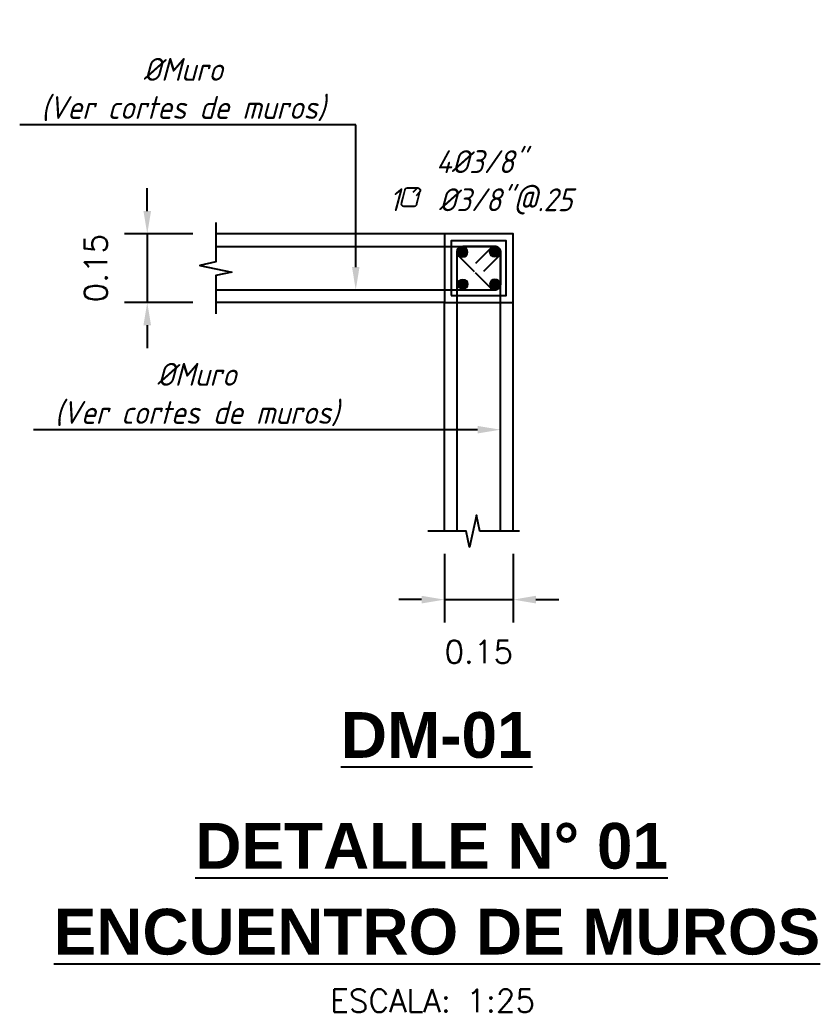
# Model space of a CAD drawing. Header units: metres. Extents: x -90 to 2507, y -28 to 972.
# Drawn here: x -52.824 to -51.074, y -13.132 to -10.962 of the extents above; entities that cross this region are included whole.
import ezdxf
from ezdxf import colors
from ezdxf.entities.mleader import LeaderData, LeaderLine
from ezdxf.math import Vec2, Vec3

# ---------------------------------------------------------------- set-up
doc = ezdxf.new("R2010")
doc.units = ezdxf.units.M
doc.linetypes.add('HIDDEN', pattern=[9.525, 6.35, -3.175])
doc.layers.add('C - SECCIONES - REFUERZOS', color=8, linetype='Continuous', lineweight=20)
doc.layers.add('C - SECCIONES - TEXTOS GENERALES', color=1, linetype='Continuous', lineweight=9)
for name, color, linetype in [('C-CASCO-01', 1, 'Continuous'), ('C-FIERRO-04', 4, 'Continuous'), ('G-acotado', 8, 'Continuous'), ('G-textos-notas', 7, 'Continuous'), ('G-textos-titulos', 4, 'Continuous')]:
    doc.layers.add(name, color=color, linetype=linetype)
doc.styles.add('01COTAS', font='romans.shx')
doc.styles.add('25-NOTAS', font='romans.shx', dxfattribs={"height": 0.05})
doc.styles.add('25-TITULO', font='arialbd.ttf', dxfattribs={"height": 0.1})
doc.styles.add('PRISMA-TEXTOS-GENERALES', font='isocp.shx', dxfattribs={"oblique": 15})
doc.dimstyles.new('DIM-25-PLANTA', dxfattribs={"dimscale": 0.025, "dimtxt": 2, "dimasz": 2, "dimexe": 2, "dimexo": 2, "dimgap": 1, "dimtad": 1, "dimzin": 1, "dimdsep": 46, "dimtxsty": '01COTAS', "dimcen": 25, "dimclrd": 256, "dimclre": 256, "dimclrt": 7, "dimadec": 0, "dimazin": 0, "dimtfac": 1, "dimtmove": 2, "dimatfit": 3, "dimfxl": 1, "dimtolj": 1, "dimtzin": 0, "dimarcsym": 0})

# ---------------------------------------------------------------- blocks, each defined once
blk = doc.blocks.new('PUNTO FIERRO')
at = {"layer": 'C - SECCIONES - REFUERZOS', "const_width": 0.0125}
blk.add_lwpolyline([(-0.00625, 0, 1), (0.00625, 0, 1)], format="xyb", close=True, dxfattribs=at)
at = {"layer": 'C - SECCIONES - REFUERZOS'}
blk.add_circle((0, 0), 0.0125, dxfattribs=at)
blk = doc.blocks.new('ESTRIBO TEXTO')
at = {"layer": 'C - SECCIONES - TEXTOS GENERALES'}
for points in [[(0.0179, 0.0068), (-0.0117, 0.0068, 0.414214), (-0.0185, -0.0001), (-0.0279, -0.0359, 0.414214), (-0.021, -0.0427), (0.0085, -0.0427, 0.414214), (0.0154, -0.0359), (0.0247, -0.0001)], [(0.0179, 0.0056), (-0.0117, 0.0056, 0.414214), (-0.0173, -0.0001), (-0.0267, -0.0359, 0.414214), (-0.021, -0.0416), (0.0085, -0.0416, 0.414214), (0.0142, -0.0359), (0.0236, -0.0001)], [(0.0247, -0.0001, 0.668179), (0.0131, 0.0048), (0.0038, -0.0046)], [(0.0236, -0.0001, 0.668179), (0.0139, 0.0039), (0.0046, -0.0054)], [(0.0179, 0.0056, -0.668179), (0.0219, -0.0041), (0.0126, -0.0134)], [(0.0179, 0.0068, -0.668179), (0.0227, -0.0049), (0.0134, -0.0142)]]:
    blk.add_lwpolyline(points, format="xyb", dxfattribs=at)
blk = doc.blocks.new('*D368')
at = {"layer": 'Defpoints', "color": 0, "transparency": 16777216}
for p in [(-51.8958, -12.0798), (-51.7458, -12.0798), (-51.7458, -12.2298)]:
    blk.add_point(p, dxfattribs=at)
at = {"layer": 'G-acotado', "lineweight": -2, "transparency": 16777216}
for p, q in [((-51.8958, -12.1298), (-51.8958, -12.2798)), ((-51.7458, -12.1298), (-51.7458, -12.2798)), ((-51.9458, -12.2298), (-51.9958, -12.2298)), ((-51.8958, -12.2298), (-51.7458, -12.2298)), ((-51.6958, -12.2298), (-51.6458, -12.2298))]:
    blk.add_line(p, q, dxfattribs=at)
at = {"layer": 'G-acotado', "transparency": 16777216}
for points in [[(-51.9458, -12.2214), (-51.9458, -12.2381), (-51.8958, -12.2298)], [(-51.6958, -12.2214), (-51.6958, -12.2381), (-51.7458, -12.2298)]]:
    blk.add_solid(points, dxfattribs=at)
at = {"layer": 'G-acotado', "color": 7, "transparency": 16777216, "insert": (-51.8208, -12.3439), "char_height": 0.05, "attachment_point": 5, "style": '01COTAS'}
blk.add_mtext('\\A1;0.15', dxfattribs=at)
blk = doc.blocks.new('*D369')
at = {"layer": 'Defpoints', "color": 0, "transparency": 16777216}
for p in [(-52.3958, -11.4298), (-52.5458, -11.5798), (-52.3958, -11.5798)]:
    blk.add_point(p, dxfattribs=at)
at = {"layer": 'G-acotado', "lineweight": -2, "transparency": 16777216}
for p, q in [((-52.5458, -11.3798), (-52.5458, -11.3298)), ((-52.4458, -11.4298), (-52.5958, -11.4298)), ((-52.5458, -11.4298), (-52.5458, -11.5798)), ((-52.4458, -11.5798), (-52.5958, -11.5798)), ((-52.5458, -11.6298), (-52.5458, -11.6798))]:
    blk.add_line(p, q, dxfattribs=at)
at = {"layer": 'G-acotado', "transparency": 16777216}
for points in [[(-52.5541, -11.3798), (-52.5375, -11.3798), (-52.5458, -11.4298)], [(-52.5541, -11.6298), (-52.5375, -11.6298), (-52.5458, -11.5798)]]:
    blk.add_solid(points, dxfattribs=at)
at = {"layer": 'G-acotado', "color": 7, "transparency": 16777216, "insert": (-52.6583, -11.5048), "char_height": 0.05, "attachment_point": 5, "rotation": 90, "style": '01COTAS'}
blk.add_mtext('\\A1;0.15', dxfattribs=at)

msp = doc.modelspace()

# ---------------------------------------------------------------- linework, layer by layer
at = {"layer": 'C-CASCO-01', "linetype": 'Continuous', "elevation": 0}
msp.add_lwpolyline([(-52.3958, -11.4048), (-52.3958, -11.4912), (-52.4308, -11.4987), (-52.3608, -11.5137), (-52.3958, -11.5212), (-52.3958, -11.6048)], dxfattribs=at)
at = {"layer": 'C-CASCO-01', "linetype": 'Continuous'}
for points in [[(-51.7458, -12.0798), (-51.7458, -11.4298), (-52.3958, -11.4298)], [(-51.8958, -12.0798), (-51.8958, -11.5798), (-52.3958, -11.5798)], [(-51.7318, -12.0798), (-51.8183, -12.0798), (-51.8258, -12.0448), (-51.8408, -12.1148), (-51.8483, -12.0798), (-51.9318, -12.0798)]]:
    msp.add_lwpolyline(points, dxfattribs=at)
at = {"layer": 'C-CASCO-01', "linetype": 'HIDDEN', "ltscale": 0.25}
msp.add_lwpolyline([(-51.8958, -11.5798), (-51.7458, -11.5798), (-51.7458, -11.4298), (-51.8958, -11.4298)], close=True, dxfattribs=at)
at = {"layer": 'C-FIERRO-04'}
for points in [[(-52.3958, -11.5523), (-51.7858, -11.5523, 0.414214), (-51.7733, -11.5398), (-51.7733, -11.4698, 0.668179), (-51.7947, -11.4609), (-51.8282, -11.4945)], [(-52.3958, -11.4573), (-51.7858, -11.4573, -0.414214), (-51.7733, -11.4698), (-51.7733, -11.5398, -0.668179), (-51.7947, -11.5486), (-51.8282, -11.5151)], [(-51.7733, -12.0798), (-51.7733, -11.4698, 0.414214), (-51.7858, -11.4573), (-51.8558, -11.4573, 0.668179), (-51.8647, -11.4786), (-51.8311, -11.5121)], [(-51.8683, -12.0798), (-51.8683, -11.4698, -0.414214), (-51.8558, -11.4573), (-51.7858, -11.4573, -0.668179), (-51.777, -11.4786), (-51.8105, -11.5121)]]:
    msp.add_lwpolyline(points, format="xyb", dxfattribs=at)
msp.add_lwpolyline([(-51.8808, -11.5648), (-51.7608, -11.5648), (-51.7608, -11.4448), (-51.8808, -11.4448)], close=True, dxfattribs=at)

# ---------------------------------------------------------------- block references
at = {"layer": 'C - SECCIONES - REFUERZOS', "yscale": 0.900000000372529, "zscale": 0.900000000372529}
for p, xscale, rotation in [((-51.8558, -11.4698), -0.900000000372529, 270), ((-51.7858, -11.4698), 0.900000000372529, 90.00000000000001), ((-51.8558, -11.5398), 0.900000000372529, 270), ((-51.7858, -11.5398), -0.900000000372529, 90)]:
    msp.add_blockref('PUNTO FIERRO', p, dxfattribs=dict(at, xscale=xscale, rotation=rotation))
at = {"layer": 'C - SECCIONES - TEXTOS GENERALES', "linetype": 'Continuous', "xscale": 0.8135989858261357, "yscale": 0.8135989858261357, "zscale": 0.8135989858261357}
msp.add_blockref('ESTRIBO TEXTO', (-51.9682, -11.3349), dxfattribs=at)

# ---------------------------------------------------------------- texts
at = {"layer": 'C - SECCIONES - TEXTOS GENERALES', "insert": (-51.8162, -11.3172), "char_height": 0.05, "attachment_point": 5, "style": 'PRISMA-TEXTOS-GENERALES'}
msp.add_mtext('\\A1;4%%C3/8"\\P1   %%C3/8"@.25', dxfattribs=at)
at = {"layer": 'G-textos-notas', "style": '25-NOTAS'}
msp.add_text('ESCALA: 1:25', height=0.05, dxfattribs=at).set_placement((-52.1456, -13.132))
at = {"layer": 'G-textos-titulos', "style": '25-TITULO'}
for s, p in [('%%UDM-01', (-52.1223, -12.5758)), ('%%UDETALLE N° 01', (-52.4407, -12.8182)), ('%%UENCUENTRO DE MUROS', (-52.7504, -13.006))]:
    msp.add_text(s, height=0.1, dxfattribs=at).set_placement(p)

# ---------------------------------------------------------------- dimensions: what is measured, and where the dimension line sits
at = {"layer": 'G-acotado'}
dim = msp.add_linear_dim(base=(-52.5458, -11.5798), p1=(-52.3958, -11.4298), p2=(-52.3958, -11.5798), angle=270, dimstyle='DIM-25-PLANTA', dxfattribs=at)
dim.commit()
dim.dimension.update_dxf_attribs({"geometry": '*D369', "text_midpoint": (-52.6583, -11.5048)})
dim = msp.add_linear_dim(base=(-51.7458, -12.2298), p1=(-51.8958, -12.0798), p2=(-51.7458, -12.0798), dimstyle='DIM-25-PLANTA', dxfattribs=at)
dim.commit()
dim.dimension.update_dxf_attribs({"geometry": '*D368', "text_midpoint": (-51.8208, -12.3439), "dimtype": 160})

# ---------------------------------------------------------------- leaders
ml = msp.add_multileader_mtext('Standard', dxfattribs=at)
ml.set_content('\\A1;{\\C1;\\P%%CMuro\\P(Ver cortes de muros)}', color=256, style='PRISMA-TEXTOS-GENERALES')
ml.set_leader_properties(color=256, linetype='ByLayer', lineweight=-1)
ml.build(insert=Vec2(0, 0))
ml.multileader.update_dxf_attribs({"text_left_attachment_type": 5, "text_right_attachment_type": 5, "dogleg_length": 0.0167, "arrow_head_size": 0.05})
ctx = ml.context
ctx.base_point, ctx.char_height, ctx.arrow_head_size, ctx.landing_gap_size, ctx.plane_origin = Vec3(-52.8282, -11.1911), 0.05, 0.05, 0.0333, Vec3(-51.8177, -14.4321)
ctx.left_attachment, ctx.right_attachment, ctx.text_align_type = 5, 5, 1
notes = []
notes.append((ctx, [(0, (1, 1, 0), (-52.0898, -11.1911), (-1, 0), 0.0167, [(1, [(-52.0898, -11.5523), (-52.0898, -11.4573)], 0, [])])]))
ctx.mtext.insert, ctx.mtext.alignment, ctx.mtext.flow_direction = Vec3(-52.4673, -10.9617), 2, 5
ml = msp.add_multileader_mtext('Standard', dxfattribs=at)
ml.set_content('\\A1;{\\C1;\\P%%CMuro\\P(Ver cortes de muros)}', color=256, style='PRISMA-TEXTOS-GENERALES')
ml.set_leader_properties(color=256, linetype='ByLayer', lineweight=-1)
ml.build(insert=Vec2(0, 0))
ml.multileader.update_dxf_attribs({"text_left_attachment_type": 5, "text_right_attachment_type": 5, "dogleg_length": 0.0167, "arrow_head_size": 0.05})
ctx = ml.context
ctx.base_point, ctx.char_height, ctx.arrow_head_size, ctx.landing_gap_size, ctx.plane_origin = Vec3(-52.7983, -11.8581), 0.05, 0.05, 0.0333, Vec3(-51.7878, -15.1991)
ctx.left_attachment, ctx.right_attachment, ctx.text_align_type = 5, 5, 1
notes.append((ctx, [(0, (1, 1, 0), (-52.06, -11.8581), (-1, 0), 0.0167, [(1, [(-51.7733, -11.8581), (-51.8683, -11.8581)], 0, [])])]))
ctx.mtext.insert, ctx.mtext.alignment, ctx.mtext.flow_direction = Vec3(-52.4375, -11.6287), 2, 5
for ctx, leaders in notes:
    for number, flags, end, landing, length, lines in leaders:
        leader = LeaderData()
        leader.index, (leader.has_last_leader_line, leader.has_dogleg_vector, leader.attachment_direction) = number, flags
        leader.last_leader_point, leader.dogleg_vector, leader.dogleg_length = Vec3(end), Vec3(landing), length
        for number, points, colour, breaks in lines:
            line = LeaderLine()
            line.index, line.vertices, line.color, line.breaks = number, Vec3.list(points), colors.encode_raw_color(colour), breaks
            leader.lines.append(line)
        ctx.leaders.append(leader)

doc.saveas('drawing.dxf')
